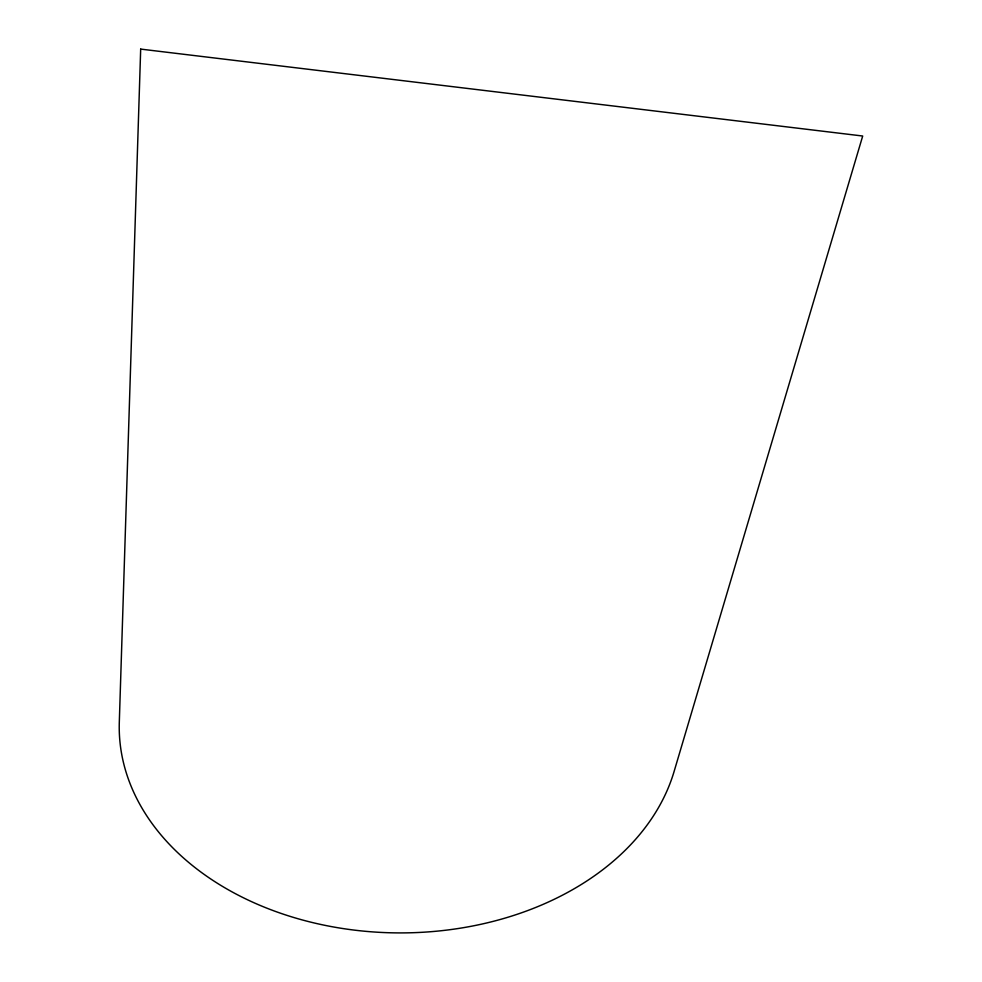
<?xml version="1.0" encoding="UTF-8"?>
<svg xmlns="http://www.w3.org/2000/svg" width="982" height="982" viewBox="0 0 982 982"><rect width="100%" height="100%" fill="white"/><g stroke="black" fill="none" stroke-linecap="round" stroke-linejoin="round"><path stroke-width="1.47" d="M140.684 49.1L119.301 722.322A280.631 205.398 0.2 0 0 366.667 931.415A280.631 205.398 0.2 0 0 674.094 771.496L862.699 136.019L140.684 49.1"/></g></svg>
